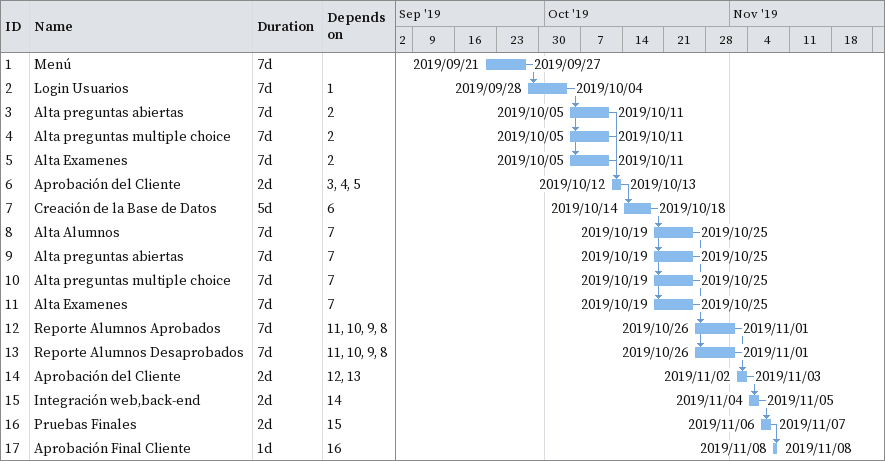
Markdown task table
| ID | Task | Duration | Start | Finish | Predecessors |
|---|---|---|---|---|---|
| 1 | Menú | 7d | 2019-09-21 | 2019-09-27 |  |
| 2 | Login Usuarios | 7d | 2019-09-28 | 2019-10-04 | 1 |
| 3 | Alta preguntas abiertas | 7d | 2019-10-05 | 2019-10-11 | 2 |
| 4 | Alta preguntas multiple choice | 7d | 2019-10-05 | 2019-10-11 | 2 |
| 5 | Alta Examenes | 7d | 2019-10-05 | 2019-10-11 | 2 |
| 6 | Aprobación del Cliente | 2d | 2019-10-12 | 2019-10-13 | 3, 4, 5 |
| 7 | Creación de la Base de Datos | 5d | 2019-10-14 | 2019-10-18 | 6 |
| 8 | Alta Alumnos | 7d | 2019-10-19 | 2019-10-25 | 7 |
| 9 | Alta preguntas abiertas | 7d | 2019-10-19 | 2019-10-25 | 7 |
| 10 | Alta preguntas multiple choice | 7d | 2019-10-19 | 2019-10-25 | 7 |
| 11 | Alta Examenes | 7d | 2019-10-19 | 2019-10-25 | 7 |
| 12 | Reporte Alumnos Aprobados | 7d | 2019-10-26 | 2019-11-01 | 11, 10, 9, 8 |
| 13 | Reporte Alumnos Desaprobados | 7d | 2019-10-26 | 2019-11-01 | 11, 10, 9, 8 |
| 14 | Aprobación del Cliente | 2d | 2019-11-02 | 2019-11-03 | 12, 13 |
| 15 | Integración web,back-end | 2d | 2019-11-04 | 2019-11-05 | 14 |
| 16 | Pruebas Finales | 2d | 2019-11-06 | 2019-11-07 | 15 |
| 17 | Aprobación Final Cliente | 1d | 2019-11-08 | 2019-11-08 | 16 |
